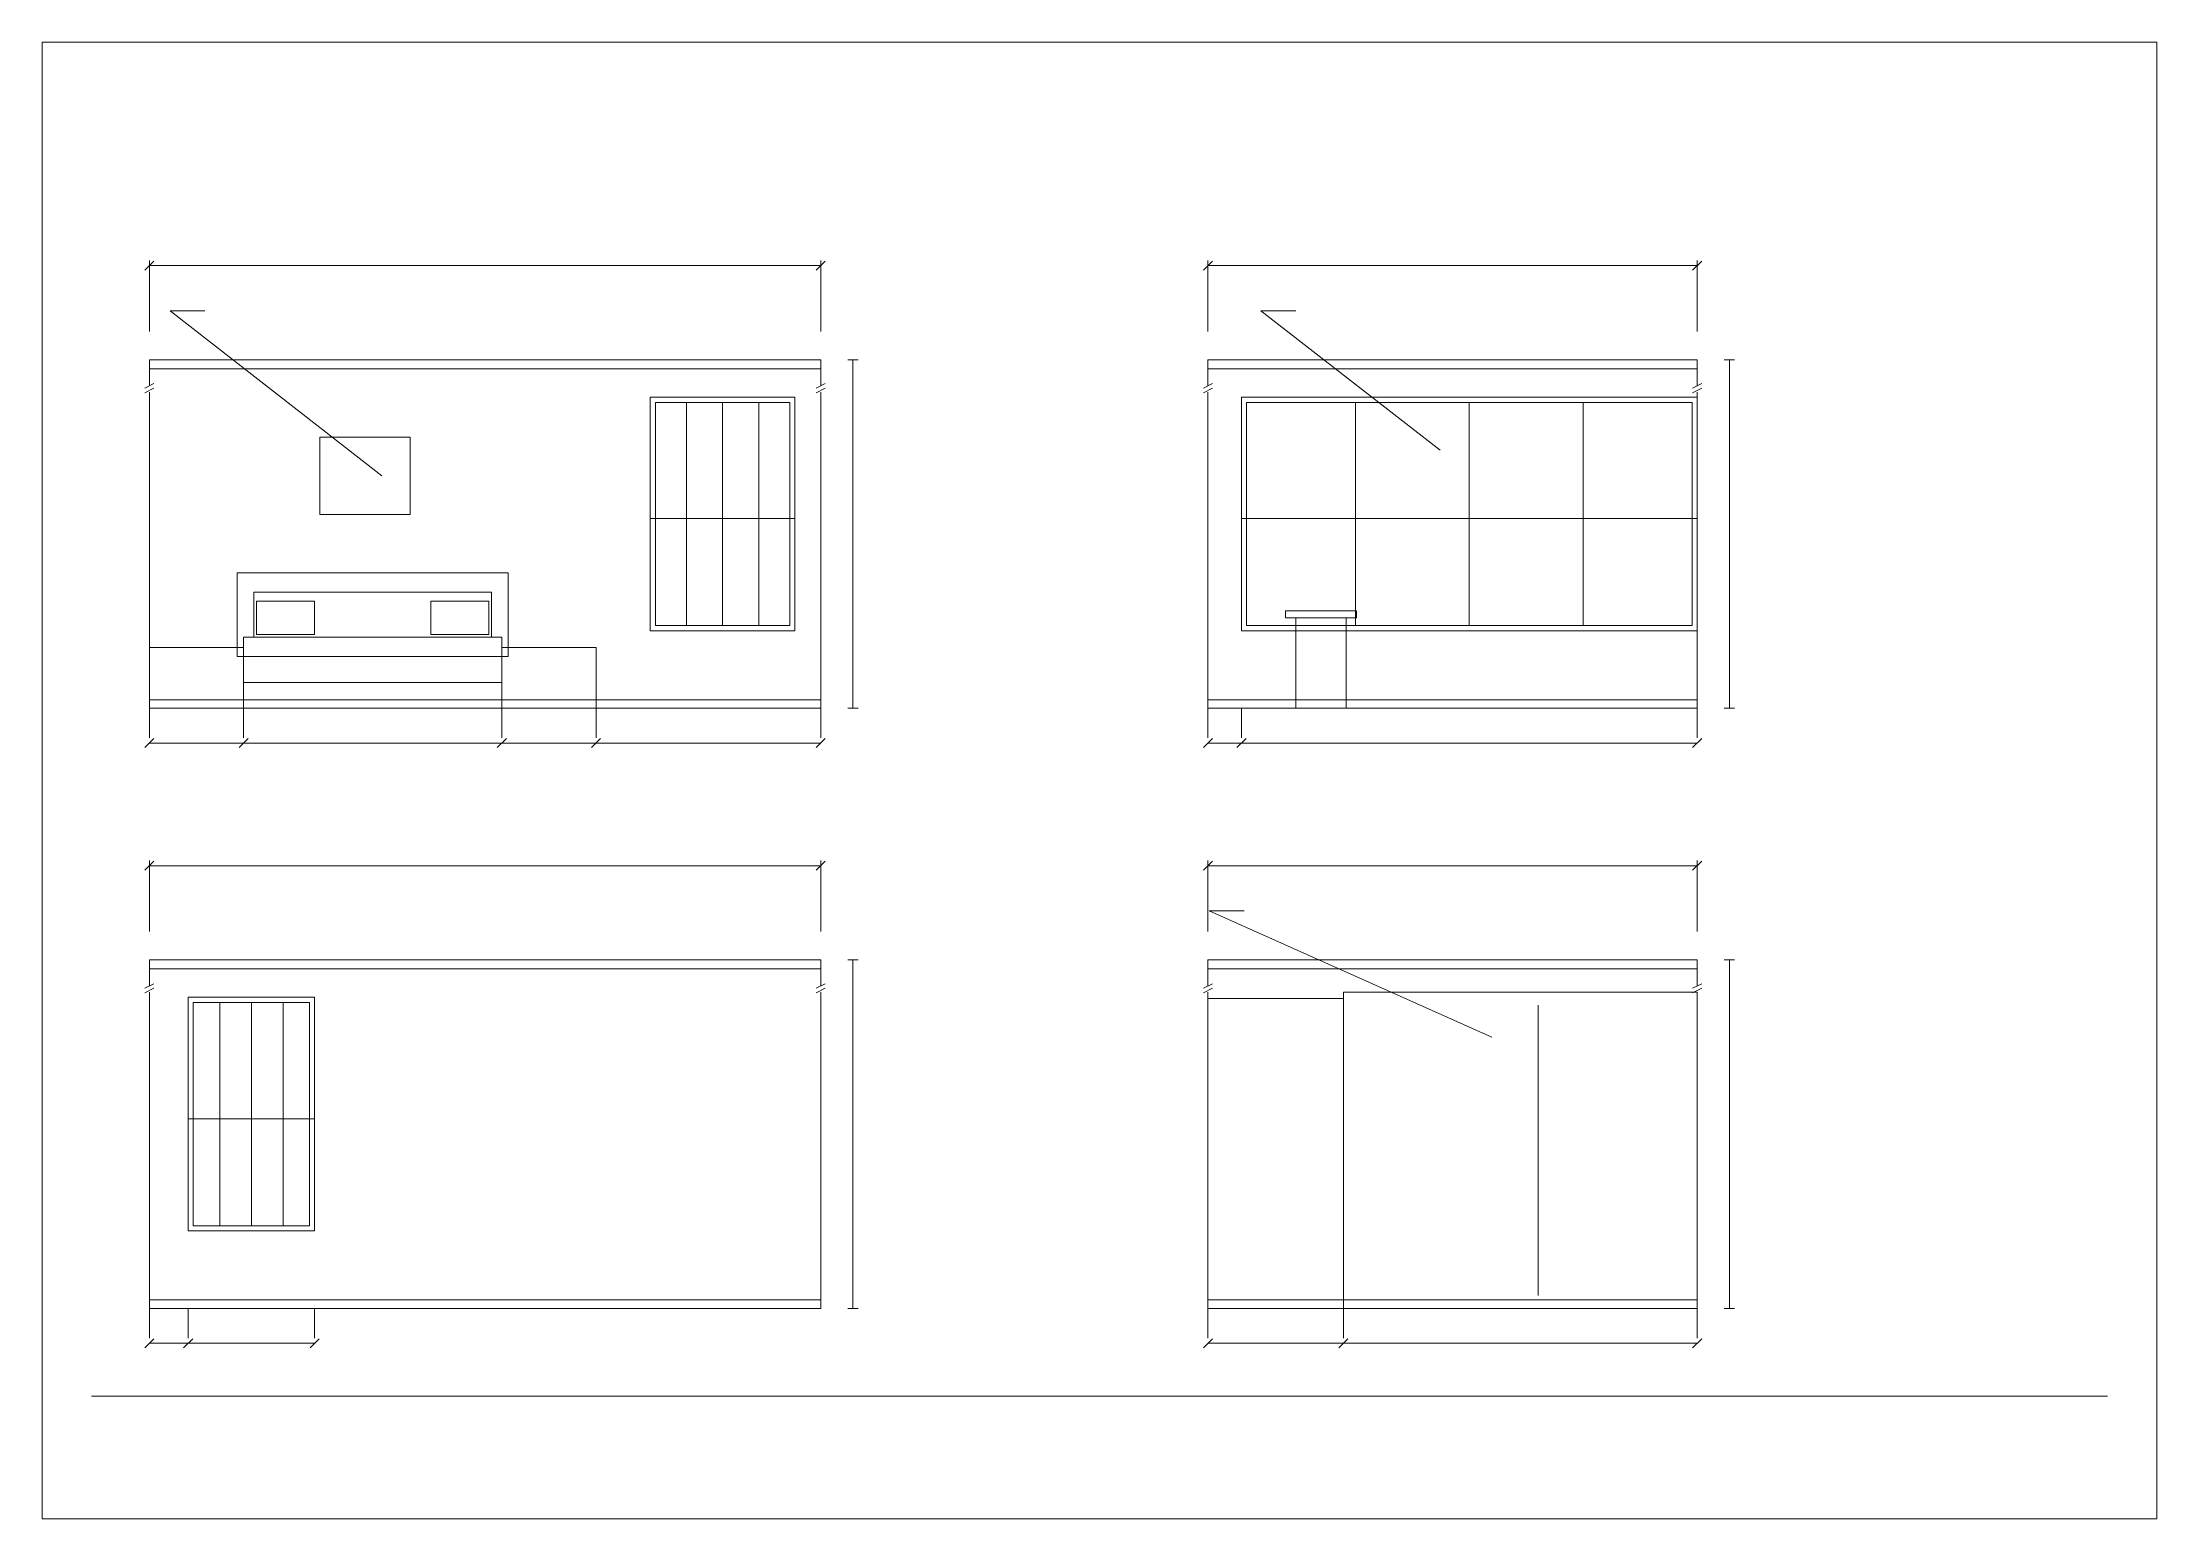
# Model space of a CAD drawing. Header units: millimetres. Extents: x -79780 to 76600, y 220 to 11660.
# Drawn here: x 220 to 16600, y 220 to 11660 of the extents above; entities that cross this region are included whole.
import ezdxf

# ---------------------------------------------------------------- set-up
doc = ezdxf.new("R2010")
doc.units = ezdxf.units.MM
for name, color, linetype, lineweight, plot in [('DIM', 4, 'CONTINUOUS', 0, False), ('FABRIC', 9, 'CONTINUOUS', 0, False), ('FRAME', 8, 'CONTINUOUS', 0, False), ('GLASS', 5, 'CONTINUOUS', 0, False), ('PENDING', 6, 'CONTINUOUS', 0, False), ('TEXT', 7, 'CONTINUOUS', 0, False), ('WALL', 7, 'CONTINUOUS', 0, False), ('WOOD', 32, 'CONTINUOUS', 0, False)]:
    doc.layers.add(name, color=color, linetype=linetype, lineweight=lineweight, plot=plot)

msp = doc.modelspace()

# ---------------------------------------------------------------- linework, layer by layer
at = {"layer": 'DIM'}
for p, q in [((1015, 9895), (1085, 9965)), ((1050, 9420), (1050, 9970)), ((1050, 9930), (6250, 9930)), ((6215, 9895), (6285, 9965)), ((6250, 9420), (6250, 9970)), ((9215, 9895), (9285, 9965)), ((9250, 9420), (9250, 9970)), ((9250, 9930), (13040, 9930)), ((13005, 9895), (13075, 9965)), ((13040, 9420), (13040, 9970)), ((1050, 6500), (1050, 6270)), ((1780, 6500), (1780, 6270)), ((1780, 6500), (1780, 6270)), ((3780, 6500), (3780, 6270)), ((3780, 6500), (3780, 6270)), ((4510, 6500), (4510, 6270)), ((4510, 6500), (4510, 6270)), ((6250, 6500), (6250, 6270)), ((9250, 6500), (9250, 6270)), ((9510, 6500), (9510, 6270)), ((9510, 6500), (9510, 6270)), ((13040, 6500), (13040, 6270)), ((1015, 6195), (1085, 6265)), ((1050, 6230), (1780, 6230)), ((1745, 6195), (1815, 6265)), ((1745, 6195), (1815, 6265)), ((1780, 6230), (3780, 6230)), ((3745, 6195), (3815, 6265)), ((3745, 6195), (3815, 6265)), ((3780, 6230), (4510, 6230)), ((4475, 6195), (4545, 6265)), ((4475, 6195), (4545, 6265)), ((4510, 6230), (6250, 6230)), ((6215, 6195), (6285, 6265)), ((9215, 6195), (9285, 6265)), ((9250, 6230), (9510, 6230)), ((9475, 6195), (9545, 6265)), ((9475, 6195), (9545, 6265)), ((9510, 6230), (13040, 6230)), ((13005, 6195), (13075, 6265)), ((1015, 5245), (1085, 5315)), ((1050, 4770), (1050, 5320)), ((1050, 5280), (6250, 5280)), ((6215, 5245), (6285, 5315)), ((6250, 4770), (6250, 5320)), ((9215, 5245), (9285, 5315)), ((9250, 4770), (9250, 5320)), ((9250, 5280), (13040, 5280)), ((13005, 5245), (13075, 5315)), ((13040, 4770), (13040, 5320)), ((1050, 1850), (1050, 1620)), ((1350, 1850), (1350, 1620)), ((1350, 1850), (1350, 1620)), ((2330, 1850), (2330, 1620)), ((9250, 1850), (9250, 1620)), ((10300, 1850), (10300, 1620)), ((10300, 1850), (10300, 1620)), ((13040, 1850), (13040, 1620)), ((1015, 1545), (1085, 1615)), ((1050, 1580), (1350, 1580)), ((1315, 1545), (1385, 1615)), ((1315, 1545), (1385, 1615)), ((1350, 1580), (2330, 1580)), ((2295, 1545), (2365, 1615)), ((9215, 1545), (9285, 1615)), ((9250, 1580), (10300, 1580)), ((10265, 1545), (10335, 1615)), ((10265, 1545), (10335, 1615)), ((10300, 1580), (13040, 1580)), ((13005, 1545), (13075, 1615))]:
    msp.add_line(p, q, dxfattribs=at)
at = {"layer": 'FABRIC'}
for p, q in [((3700, 7400), (1860, 7400)), ((1860, 7400), (1860, 7050)), ((3700, 7050), (3700, 7400)), ((2330, 7330), (1880, 7330)), ((1880, 7330), (1880, 7070)), ((2330, 7070), (2330, 7330)), ((3680, 7330), (3230, 7330)), ((3230, 7330), (3230, 7070)), ((3680, 7070), (3680, 7330)), ((3780, 7050), (1780, 7050)), ((1780, 7050), (1780, 6700)), ((1860, 7050), (3700, 7050)), ((1880, 7070), (2330, 7070)), ((3230, 7070), (3680, 7070)), ((3780, 6700), (3780, 7050)), ((1780, 6700), (3780, 6700))]:
    msp.add_line(p, q, dxfattribs=at)
at = {"layer": 'FRAME'}
for p, q in [((16600, 11660), (220, 11660)), ((220, 11660), (220, 220)), ((16600, 220), (16600, 11660)), ((600, 1170), (16220, 1170)), ((220, 220), (16600, 220))]:
    msp.add_line(p, q, dxfattribs=at)
at = {"layer": 'GLASS'}
for p, q in [((6050, 8910), (4930, 8910)), ((4930, 8910), (4930, 7100)), ((6010, 8870), (4970, 8870)), ((4970, 8870), (4970, 7140)), ((5210, 7140), (5210, 8870)), ((5490, 7140), (5490, 8870)), ((5770, 7140), (5770, 8870)), ((6010, 7140), (6010, 8870)), ((6050, 7100), (6050, 8910)), ((13040, 8910), (9510, 8910)), ((9510, 8910), (9510, 7100)), ((13000, 8870), (9550, 8870)), ((9550, 8870), (9550, 7140)), ((10392, 7140), (10392, 8870)), ((11275, 7140), (11275, 8870)), ((12158, 7140), (12158, 8870)), ((13000, 7140), (13000, 8870)), ((13040, 7100), (13040, 8910)), ((4930, 7969), (6050, 7969)), ((9510, 7969), (13040, 7969)), ((4930, 7100), (6050, 7100)), ((4970, 7140), (6010, 7140)), ((9510, 7100), (13040, 7100)), ((9550, 7140), (13000, 7140)), ((2330, 4260), (1350, 4260)), ((1350, 4260), (1350, 2450)), ((2330, 2450), (2330, 4260)), ((2290, 4220), (1390, 4220)), ((1390, 4220), (1390, 2490)), ((1595, 2490), (1595, 4220)), ((1840, 2490), (1840, 4220)), ((2085, 2490), (2085, 4220)), ((2290, 2490), (2290, 4220)), ((1350, 3319), (2330, 3319)), ((1390, 2490), (2290, 2490)), ((1350, 2450), (2330, 2450))]:
    msp.add_line(p, q, dxfattribs=at)
at = {"layer": 'PENDING'}
for p, q in [((1050, 9000), (1050, 9200)), ((1050, 9200), (6250, 9200)), ((6250, 9000), (6250, 9200)), ((6460, 9200), (6540, 9200)), ((6500, 6500), (6500, 9200)), ((9250, 9000), (9250, 9200)), ((9250, 9200), (13040, 9200)), ((13040, 9000), (13040, 9200)), ((13250, 9200), (13330, 9200)), ((13290, 6500), (13290, 9200)), ((1015, 8980), (1085, 9015)), ((1050, 9130), (6250, 9130)), ((6215, 8980), (6285, 9015)), ((9215, 8980), (9285, 9015)), ((9250, 9130), (13040, 9130)), ((13005, 8980), (13075, 9015)), ((1015, 8945), (1085, 8980)), ((6215, 8945), (6285, 8980)), ((9215, 8945), (9285, 8980)), ((13005, 8945), (13075, 8980)), ((3070, 8600), (2370, 8600)), ((2370, 8600), (2370, 8000)), ((3070, 8000), (3070, 8600)), ((2370, 8000), (3070, 8000)), ((3830, 7550), (1730, 7550)), ((1730, 7550), (1730, 6900)), ((3830, 6900), (3830, 7550)), ((10400, 7255), (9850, 7255)), ((9850, 7255), (9850, 7200)), ((10400, 7200), (10400, 7255)), ((9850, 7200), (10400, 7200)), ((1780, 6970), (1050, 6970)), ((1050, 6970), (1050, 6500)), ((1730, 6900), (3830, 6900)), ((1780, 6500), (1780, 6970)), ((4510, 6970), (3780, 6970)), ((3780, 6970), (3780, 6500)), ((4510, 6500), (4510, 6970)), ((1050, 6565), (6250, 6565)), ((9250, 6565), (13040, 6565)), ((1050, 6500), (1780, 6500)), ((3780, 6500), (4510, 6500)), ((6460, 6500), (6540, 6500)), ((13250, 6500), (13330, 6500)), ((1050, 4350), (1050, 4550)), ((1050, 4550), (6250, 4550)), ((1050, 4480), (6250, 4480)), ((6250, 4350), (6250, 4550)), ((6460, 4550), (6540, 4550)), ((6500, 1850), (6500, 4550)), ((9250, 4350), (9250, 4550)), ((9250, 4550), (13040, 4550)), ((9250, 4480), (13040, 4480)), ((13040, 4350), (13040, 4550)), ((13250, 4550), (13330, 4550)), ((13290, 1850), (13290, 4550)), ((1015, 4330), (1085, 4365)), ((1015, 4295), (1085, 4330)), ((6215, 4330), (6285, 4365)), ((6215, 4295), (6285, 4330)), ((9215, 4330), (9285, 4365)), ((9215, 4295), (9285, 4330)), ((13040, 4300), (10300, 4300)), ((10300, 4300), (10300, 1850)), ((13005, 4330), (13075, 4365)), ((13005, 4295), (13075, 4330)), ((13040, 1850), (13040, 4300)), ((10300, 4250), (9250, 4250)), ((9250, 4250), (9250, 1850)), ((10300, 1850), (10300, 4250)), ((11807, 1950), (11807, 4200)), ((1050, 1915), (6250, 1915)), ((6460, 1850), (6540, 1850)), ((9250, 1915), (13040, 1915)), ((9250, 1850), (10300, 1850)), ((10300, 1850), (13040, 1850)), ((13250, 1850), (13330, 1850))]:
    msp.add_line(p, q, dxfattribs=at)
at = {"layer": 'TEXT'}
for p, q in [((2850, 8300), (1210, 9580)), ((1210, 9580), (1480, 9580)), ((11050, 8500), (9660, 9580)), ((9660, 9580), (9930, 9580)), ((11450, 3950), (9260, 4930)), ((9260, 4930), (9530, 4930))]:
    msp.add_line(p, q, dxfattribs=at)
at = {"layer": 'WALL'}
for p, q in [((1050, 6500), (1050, 8950)), ((6250, 6500), (6250, 8950)), ((9250, 6500), (9250, 8950)), ((13040, 6500), (13040, 8950)), ((1050, 6500), (6250, 6500)), ((9250, 6500), (13040, 6500)), ((1050, 1850), (1050, 4300)), ((6250, 1850), (6250, 4300)), ((9250, 1850), (9250, 4300)), ((13040, 1850), (13040, 4300)), ((1050, 1850), (6250, 1850)), ((9250, 1850), (13040, 1850))]:
    msp.add_line(p, q, dxfattribs=at)
at = {"layer": 'WOOD'}
for p, q in [((9930, 6500), (9930, 7200)), ((10320, 6500), (10320, 7200))]:
    msp.add_line(p, q, dxfattribs=at)

doc.saveas('drawing.dxf')
